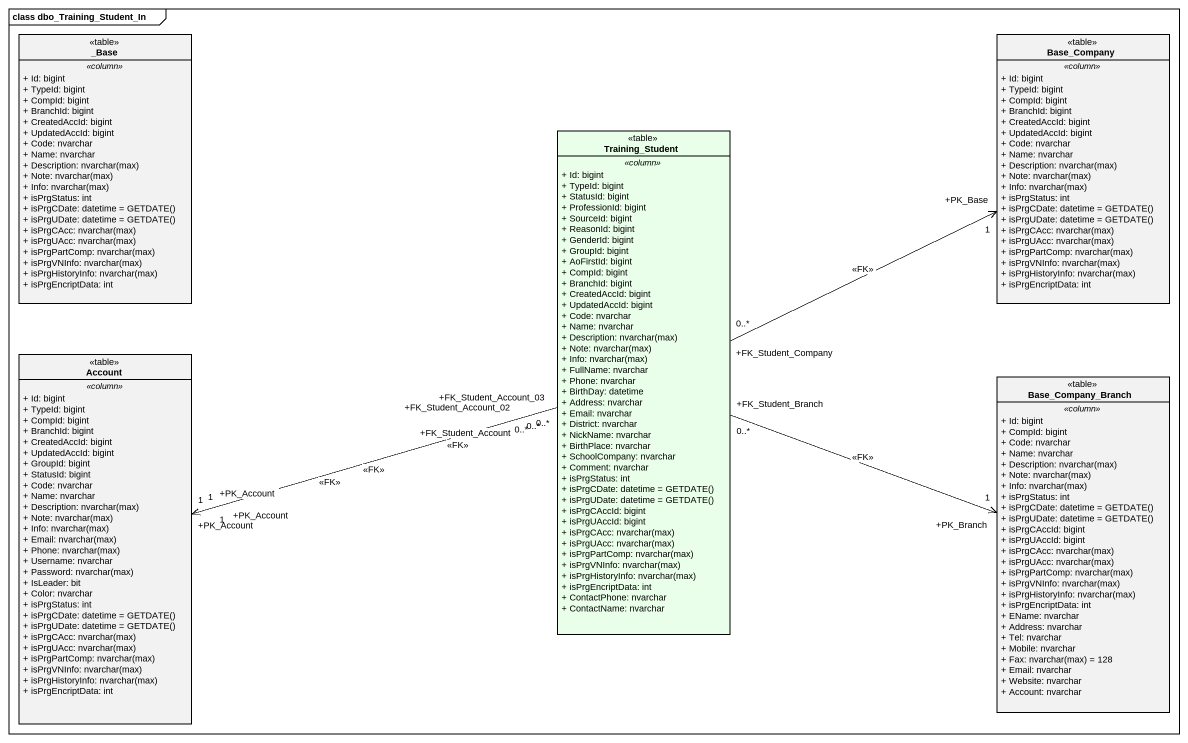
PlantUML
@startuml
mainframe class dbo_Training_Student_In
hide circle
hide empty members
skinparam classAttributeIconSize 0
class "_Base" as Base <<table>> {
  .. <<column>> ..
  + Id: bigint
  + TypeId: bigint
  + CompId: bigint
  + BranchId: bigint
  + CreatedAccId: bigint
  + UpdatedAccId: bigint
  + Code: nvarchar
  + Name: nvarchar
  {field} + Description: nvarchar(max)
  {field} + Note: nvarchar(max)
  {field} + Info: nvarchar(max)
  + isPrgStatus: int
  {field} + isPrgCDate: datetime = GETDATE()
  {field} + isPrgUDate: datetime = GETDATE()
  {field} + isPrgCAcc: nvarchar(max)
  {field} + isPrgUAcc: nvarchar(max)
  {field} + isPrgPartComp: nvarchar(max)
  {field} + isPrgVNInfo: nvarchar(max)
  {field} + isPrgHistoryInfo: nvarchar(max)
  + isPrgEncriptData: int
}
class Base_Company <<table>> {
  .. <<column>> ..
  + Id: bigint
  + TypeId: bigint
  + CompId: bigint
  + BranchId: bigint
  + CreatedAccId: bigint
  + UpdatedAccId: bigint
  + Code: nvarchar
  + Name: nvarchar
  {field} + Description: nvarchar(max)
  {field} + Note: nvarchar(max)
  {field} + Info: nvarchar(max)
  + isPrgStatus: int
  {field} + isPrgCDate: datetime = GETDATE()
  {field} + isPrgUDate: datetime = GETDATE()
  {field} + isPrgCAcc: nvarchar(max)
  {field} + isPrgUAcc: nvarchar(max)
  {field} + isPrgPartComp: nvarchar(max)
  {field} + isPrgVNInfo: nvarchar(max)
  {field} + isPrgHistoryInfo: nvarchar(max)
  + isPrgEncriptData: int
}
class Training_Student <<table>> #E9FFE9 {
  .. <<column>> ..
  + Id: bigint
  + TypeId: bigint
  + StatusId: bigint
  + ProfessionId: bigint
  + SourceId: bigint
  + ReasonId: bigint
  + GenderId: bigint
  + GroupId: bigint
  + AoFirstId: bigint
  + CompId: bigint
  + BranchId: bigint
  + CreatedAccId: bigint
  + UpdatedAccId: bigint
  + Code: nvarchar
  + Name: nvarchar
  {field} + Description: nvarchar(max)
  {field} + Note: nvarchar(max)
  {field} + Info: nvarchar(max)
  + FullName: nvarchar
  + Phone: nvarchar
  + BirthDay: datetime
  + Address: nvarchar
  + Email: nvarchar
  + District: nvarchar
  + NickName: nvarchar
  + BirthPlace: nvarchar
  + SchoolCompany: nvarchar
  + Comment: nvarchar
  + isPrgStatus: int
  {field} + isPrgCDate: datetime = GETDATE()
  {field} + isPrgUDate: datetime = GETDATE()
  + isPrgCAccId: bigint
  + isPrgUAccId: bigint
  {field} + isPrgCAcc: nvarchar(max)
  {field} + isPrgUAcc: nvarchar(max)
  {field} + isPrgPartComp: nvarchar(max)
  {field} + isPrgVNInfo: nvarchar(max)
  {field} + isPrgHistoryInfo: nvarchar(max)
  + isPrgEncriptData: int
  + ContactPhone: nvarchar
  + ContactName: nvarchar
}
class Account <<table>> {
  .. <<column>> ..
  + Id: bigint
  + TypeId: bigint
  + CompId: bigint
  + BranchId: bigint
  + CreatedAccId: bigint
  + UpdatedAccId: bigint
  + GroupId: bigint
  + StatusId: bigint
  + Code: nvarchar
  + Name: nvarchar
  {field} + Description: nvarchar(max)
  {field} + Note: nvarchar(max)
  {field} + Info: nvarchar(max)
  {field} + Email: nvarchar(max)
  {field} + Phone: nvarchar(max)
  + Username: nvarchar
  {field} + Password: nvarchar(max)
  + IsLeader: bit
  + Color: nvarchar
  + isPrgStatus: int
  {field} + isPrgCDate: datetime = GETDATE()
  {field} + isPrgUDate: datetime = GETDATE()
  {field} + isPrgCAcc: nvarchar(max)
  {field} + isPrgUAcc: nvarchar(max)
  {field} + isPrgPartComp: nvarchar(max)
  {field} + isPrgVNInfo: nvarchar(max)
  {field} + isPrgHistoryInfo: nvarchar(max)
  + isPrgEncriptData: int
}
class Base_Company_Branch <<table>> {
  .. <<column>> ..
  + Id: bigint
  + CompId: bigint
  + Code: nvarchar
  + Name: nvarchar
  {field} + Description: nvarchar(max)
  {field} + Note: nvarchar(max)
  {field} + Info: nvarchar(max)
  + isPrgStatus: int
  {field} + isPrgCDate: datetime = GETDATE()
  {field} + isPrgUDate: datetime = GETDATE()
  + isPrgCAccId: bigint
  + isPrgUAccId: bigint
  {field} + isPrgCAcc: nvarchar(max)
  {field} + isPrgUAcc: nvarchar(max)
  {field} + isPrgPartComp: nvarchar(max)
  {field} + isPrgVNInfo: nvarchar(max)
  {field} + isPrgHistoryInfo: nvarchar(max)
  + isPrgEncriptData: int
  + EName: nvarchar
  + Address: nvarchar
  + Tel: nvarchar
  + Mobile: nvarchar
  {field} + Fax: nvarchar(max) = 128
  + Email: nvarchar
  + Website: nvarchar
  + Account: nvarchar
}
Training_Student "+FK_Student_Company\n0..*" -right-> "+PK_Base\n1" Base_Company : <<FK>>
Training_Student "+FK_Student_Account_03\n0..*" -left-> "+PK_Account\n1" Account : <<FK>>
Training_Student "+FK_Student_Account_02\n0..*" -left-> "+PK_Account\n1" Account : <<FK>>
Training_Student "+FK_Student_Account\n0..*" -left-> "+PK_Account\n1" Account : <<FK>>
Training_Student "+FK_Student_Branch\n0..*" -right-> "+PK_Branch\n1" Base_Company_Branch : <<FK>>
@enduml
